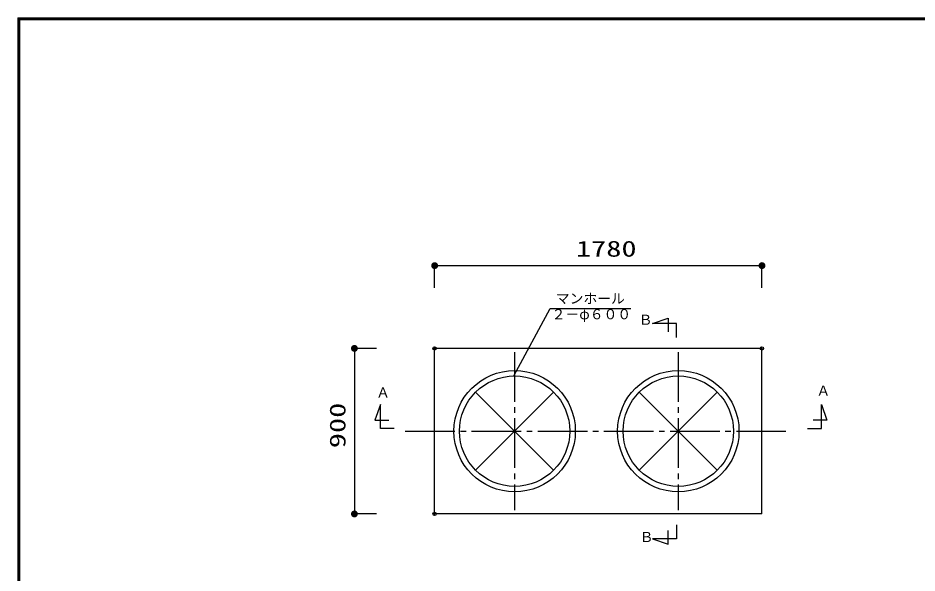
# Model space of a CAD drawing. Units: millimetres, scale not verified. Extents: x -9571 to 7747, y -6704 to 5373.
# Drawn here: x -8439 to -3551, y 2356 to 5373 of the extents above; entities that cross this region are included whole.
import ezdxf
from ezdxf.enums import TextEntityAlignment as Align

# ---------------------------------------------------------------- set-up
doc = ezdxf.new("R2010")
doc.units = ezdxf.units.MM
doc.header["$LTSCALE"] = 30
doc.header["$PDMODE"] = 32
doc.header["$PDSIZE"] = 18
doc.linetypes.add('CHAIN2', pattern=[12, 9, -1, 1, -1])
for name, color, linetype, lineweight in [('0-1_00クル-フ-0躯体', 3, 'Continuous', 25), ('0-2_00クル-フ-1機器', 2, 'Continuous', 25), ('0-6_00クル-フ-6寸法', 7, 'Continuous', 25), ('0-7_Axis_waku', 7, 'Continuous', 25)]:
    doc.layers.add(name, color=color, linetype=linetype, lineweight=lineweight)
doc.styles.add('MS Gothic', font='')
doc.styles.add('ＭＳ ゴシック', font='')
doc.styles.get('MS Gothic').set_extended_font_data('MS Gothic')
doc.styles.get('ＭＳ ゴシック').set_extended_font_data('MS Gothic')

msp = doc.modelspace()

# ---------------------------------------------------------------- linework, layer by layer
at = {"layer": '0-1_00クル-フ-0躯体', "color": 4}
for p, q in [((-5743.66, 3426.62), (-5544.57, 3793.43)), ((-5544.57, 3793.43), (-5106.93, 3793.43))]:
    msp.add_line(p, q, dxfattribs=at)
at = {"layer": '0-1_00クル-フ-0躯体'}
for points in [[(-4858.58, 3636.62), (-4858.58, 3711.62), (-4988.58, 3711.62), (-4903.58, 3741.62), (-4903.58, 3666.62)], [(-6393.66, 3141.62), (-6468.66, 3141.62), (-6468.66, 3271.62), (-6498.66, 3186.62), (-6423.66, 3186.62)], [(-4145.78, 3141.62), (-4070.78, 3141.62), (-4070.78, 3271.62), (-4040.78, 3186.62), (-4115.78, 3186.62)], [(-4858.58, 2616.62), (-4858.58, 2541.62), (-4988.58, 2541.62), (-4903.58, 2511.62), (-4903.58, 2586.62)]]:
    msp.add_lwpolyline(points, dxfattribs=at)
at = {"layer": '0-2_00クル-フ-1機器'}
for p, q in [((-6173.66, 2676.62), (-6173.66, 3576.62)), ((-4393.66, 3576.62), (-6173.66, 3576.62)), ((-4393.66, 2676.62), (-4393.66, 3576.62)), ((-5950.79, 3338.76), (-5526.53, 2914.49)), ((-5950.79, 2914.49), (-5526.53, 3338.76)), ((-5060.79, 3338.76), (-4636.52, 2914.49)), ((-5060.79, 2914.49), (-4636.52, 3338.76)), ((-4393.66, 2676.62), (-6173.66, 2676.62))]:
    msp.add_line(p, q, dxfattribs=at)
at = {"layer": '0-2_00クル-フ-1機器', "linetype": 'CHAIN2'}
for p, q in [((-5738.66, 3556.62), (-5738.66, 2696.62)), ((-4848.65, 3556.62), (-4848.65, 2696.62)), ((-6333.07, 3126.62), (-4251.61, 3126.62))]:
    msp.add_line(p, q, dxfattribs=at)
at = {"layer": '0-2_00クル-フ-1機器'}
for centre, radius in [((-5738.66, 3126.62), 330), ((-5738.66, 3126.62), 300), ((-4848.65, 3126.62), 330), ((-4848.65, 3126.62), 300)]:
    msp.add_circle(centre, radius, dxfattribs=at)
at = {"layer": '0-6_00クル-フ-6寸法', "color": 4}
for p, q in [((-6173.66, 3906.79), (-6173.66, 4026.79)), ((-6173.66, 4026.79), (-4393.66, 4026.79)), ((-4393.66, 3906.79), (-4393.66, 4026.79)), ((-6489.87, 3576.62), (-6609.87, 3576.62)), ((-6609.87, 3576.62), (-6609.87, 2676.62)), ((-6489.87, 2676.62), (-6609.87, 2676.62))]:
    msp.add_line(p, q, dxfattribs=at)
for p in [(-4393.66, 4026.79), (-6173.66, 3576.62), (-4393.66, 3576.62), (-6609.87, 2676.62), (-6173.66, 2676.62)]:
    msp.add_point(p, dxfattribs=at)
at = {"layer": '0-6_00クル-フ-6寸法'}
for points in [[(-6192.05, 4030.45), (-6173.66, 4026.79), (-6192.41, 4026.79)], [(-6192.41, 4026.79), (-6173.66, 4026.79), (-6192.05, 4023.13)], [(-6190.98, 4033.96), (-6173.66, 4026.79), (-6192.05, 4030.45)], [(-6192.05, 4023.13), (-6173.66, 4026.79), (-6190.98, 4019.61)], [(-6189.25, 4037.21), (-6173.66, 4026.79), (-6190.98, 4033.96)], [(-6190.98, 4019.61), (-6173.66, 4026.79), (-6189.25, 4016.37)], [(-6186.92, 4040.05), (-6173.66, 4026.79), (-6189.25, 4037.21)], [(-6189.25, 4016.37), (-6173.66, 4026.79), (-6186.92, 4013.53)], [(-6184.08, 4042.38), (-6173.66, 4026.79), (-6186.92, 4040.05)], [(-6186.92, 4013.53), (-6173.66, 4026.79), (-6184.08, 4011.2)], [(-6180.83, 4044.11), (-6173.66, 4026.79), (-6184.08, 4042.38)], [(-6184.08, 4011.2), (-6173.66, 4026.79), (-6180.83, 4009.47)], [(-6177.32, 4045.18), (-6173.66, 4026.79), (-6180.83, 4044.11)], [(-6180.83, 4009.47), (-6173.66, 4026.79), (-6177.32, 4008.4)], [(-6173.66, 4045.54), (-6173.66, 4026.79), (-6177.32, 4045.18)], [(-6177.32, 4008.4), (-6173.66, 4026.79), (-6173.66, 4008.04)], [(-6170, 4045.18), (-6173.66, 4026.79), (-6173.66, 4045.54)], [(-6166.48, 4044.11), (-6173.66, 4026.79), (-6170, 4045.18)], [(-6163.24, 4042.38), (-6173.66, 4026.79), (-6166.48, 4044.11)], [(-6160.4, 4040.05), (-6173.66, 4026.79), (-6163.24, 4042.38)], [(-6158.07, 4037.21), (-6173.66, 4026.79), (-6160.4, 4040.05)], [(-6156.34, 4033.96), (-6173.66, 4026.79), (-6158.07, 4037.21)], [(-6155.27, 4030.45), (-6173.66, 4026.79), (-6156.34, 4033.96)], [(-6154.91, 4026.79), (-6173.66, 4026.79), (-6155.27, 4030.45)], [(-6173.66, 4008.04), (-6173.66, 4026.79), (-6170, 4008.4)], [(-6170, 4008.4), (-6173.66, 4026.79), (-6166.48, 4009.47)], [(-6166.48, 4009.47), (-6173.66, 4026.79), (-6163.24, 4011.2)], [(-6163.24, 4011.2), (-6173.66, 4026.79), (-6160.4, 4013.53)], [(-6160.4, 4013.53), (-6173.66, 4026.79), (-6158.07, 4016.37)], [(-6158.07, 4016.37), (-6173.66, 4026.79), (-6156.34, 4019.61)], [(-6156.34, 4019.61), (-6173.66, 4026.79), (-6155.27, 4023.13)], [(-6155.27, 4023.13), (-6173.66, 4026.79), (-6154.91, 4026.79)], [(-4412.05, 4030.45), (-4393.66, 4026.79), (-4412.41, 4026.79)], [(-4412.41, 4026.79), (-4393.66, 4026.79), (-4412.05, 4023.13)], [(-4410.98, 4033.96), (-4393.66, 4026.79), (-4412.05, 4030.45)], [(-4412.05, 4023.13), (-4393.66, 4026.79), (-4410.98, 4019.61)], [(-4409.25, 4037.21), (-4393.66, 4026.79), (-4410.98, 4033.96)], [(-4410.98, 4019.61), (-4393.66, 4026.79), (-4409.25, 4016.37)], [(-4406.92, 4040.05), (-4393.66, 4026.79), (-4409.25, 4037.21)], [(-4409.25, 4016.37), (-4393.66, 4026.79), (-4406.92, 4013.53)], [(-4404.08, 4042.38), (-4393.66, 4026.79), (-4406.92, 4040.05)], [(-4406.92, 4013.53), (-4393.66, 4026.79), (-4404.08, 4011.2)], [(-4400.83, 4044.11), (-4393.66, 4026.79), (-4404.08, 4042.38)], [(-4404.08, 4011.2), (-4393.66, 4026.79), (-4400.83, 4009.47)], [(-4397.32, 4045.18), (-4393.66, 4026.79), (-4400.83, 4044.11)], [(-4400.83, 4009.47), (-4393.66, 4026.79), (-4397.32, 4008.4)], [(-4393.66, 4045.54), (-4393.66, 4026.79), (-4397.32, 4045.18)], [(-4397.32, 4008.4), (-4393.66, 4026.79), (-4393.66, 4008.04)], [(-4390, 4045.18), (-4393.66, 4026.79), (-4393.66, 4045.54)], [(-4386.48, 4044.11), (-4393.66, 4026.79), (-4390, 4045.18)], [(-4383.24, 4042.38), (-4393.66, 4026.79), (-4386.48, 4044.11)], [(-4380.4, 4040.05), (-4393.66, 4026.79), (-4383.24, 4042.38)], [(-4378.07, 4037.21), (-4393.66, 4026.79), (-4380.4, 4040.05)], [(-4376.34, 4033.96), (-4393.66, 4026.79), (-4378.07, 4037.21)], [(-4375.27, 4030.45), (-4393.66, 4026.79), (-4376.34, 4033.96)], [(-4374.91, 4026.79), (-4393.66, 4026.79), (-4375.27, 4030.45)], [(-4393.66, 4008.04), (-4393.66, 4026.79), (-4390, 4008.4)], [(-4390, 4008.4), (-4393.66, 4026.79), (-4386.48, 4009.47)], [(-4386.48, 4009.47), (-4393.66, 4026.79), (-4383.24, 4011.2)], [(-4383.24, 4011.2), (-4393.66, 4026.79), (-4380.4, 4013.53)], [(-4380.4, 4013.53), (-4393.66, 4026.79), (-4378.07, 4016.37)], [(-4378.07, 4016.37), (-4393.66, 4026.79), (-4376.34, 4019.61)], [(-4376.34, 4019.61), (-4393.66, 4026.79), (-4375.27, 4023.13)], [(-4375.27, 4023.13), (-4393.66, 4026.79), (-4374.91, 4026.79)], [(-6628.26, 3580.28), (-6609.87, 3576.62), (-6628.62, 3576.62)], [(-6628.62, 3576.62), (-6609.87, 3576.62), (-6628.26, 3572.97)], [(-6627.19, 3583.8), (-6609.87, 3576.62), (-6628.26, 3580.28)], [(-6628.26, 3572.97), (-6609.87, 3576.62), (-6627.19, 3569.45)], [(-6625.46, 3587.04), (-6609.87, 3576.62), (-6627.19, 3583.8)], [(-6627.19, 3569.45), (-6609.87, 3576.62), (-6625.46, 3566.21)], [(-6623.12, 3589.88), (-6609.87, 3576.62), (-6625.46, 3587.04)], [(-6625.46, 3566.21), (-6609.87, 3576.62), (-6623.12, 3563.36)], [(-6620.28, 3592.21), (-6609.87, 3576.62), (-6623.12, 3589.88)], [(-6623.12, 3563.36), (-6609.87, 3576.62), (-6620.28, 3561.03)], [(-6617.04, 3593.95), (-6609.87, 3576.62), (-6620.28, 3592.21)], [(-6620.28, 3561.03), (-6609.87, 3576.62), (-6617.04, 3559.3)], [(-6613.52, 3595.01), (-6609.87, 3576.62), (-6617.04, 3593.95)], [(-6617.04, 3559.3), (-6609.87, 3576.62), (-6613.52, 3558.23)], [(-6609.87, 3595.37), (-6609.87, 3576.62), (-6613.52, 3595.01)], [(-6613.52, 3558.23), (-6609.87, 3576.62), (-6609.87, 3557.87)], [(-6606.21, 3595.01), (-6609.87, 3576.62), (-6609.87, 3595.37)], [(-6602.69, 3593.95), (-6609.87, 3576.62), (-6606.21, 3595.01)], [(-6599.45, 3592.21), (-6609.87, 3576.62), (-6602.69, 3593.95)], [(-6596.61, 3589.88), (-6609.87, 3576.62), (-6599.45, 3592.21)], [(-6594.28, 3587.04), (-6609.87, 3576.62), (-6596.61, 3589.88)], [(-6592.54, 3583.8), (-6609.87, 3576.62), (-6594.28, 3587.04)], [(-6591.48, 3580.28), (-6609.87, 3576.62), (-6592.54, 3583.8)], [(-6591.12, 3576.62), (-6609.87, 3576.62), (-6591.48, 3580.28)], [(-6609.87, 3557.87), (-6609.87, 3576.62), (-6606.21, 3558.23)], [(-6606.21, 3558.23), (-6609.87, 3576.62), (-6602.69, 3559.3)], [(-6602.69, 3559.3), (-6609.87, 3576.62), (-6599.45, 3561.03)], [(-6599.45, 3561.03), (-6609.87, 3576.62), (-6596.61, 3563.36)], [(-6596.61, 3563.36), (-6609.87, 3576.62), (-6594.28, 3566.21)], [(-6594.28, 3566.21), (-6609.87, 3576.62), (-6592.54, 3569.45)], [(-6592.54, 3569.45), (-6609.87, 3576.62), (-6591.48, 3572.97)], [(-6591.48, 3572.97), (-6609.87, 3576.62), (-6591.12, 3576.62)], [(-6623.12, 2689.88), (-6609.87, 2676.62), (-6625.46, 2687.04)], [(-6620.28, 2692.21), (-6609.87, 2676.62), (-6623.12, 2689.88)], [(-6617.04, 2693.95), (-6609.87, 2676.62), (-6620.28, 2692.21)], [(-6613.52, 2695.01), (-6609.87, 2676.62), (-6617.04, 2693.95)], [(-6609.87, 2695.37), (-6609.87, 2676.62), (-6613.52, 2695.01)], [(-6606.21, 2695.01), (-6609.87, 2676.62), (-6609.87, 2695.37)], [(-6602.69, 2693.95), (-6609.87, 2676.62), (-6606.21, 2695.01)], [(-6599.45, 2692.21), (-6609.87, 2676.62), (-6602.69, 2693.95)], [(-6596.61, 2689.88), (-6609.87, 2676.62), (-6599.45, 2692.21)], [(-6594.28, 2687.04), (-6609.87, 2676.62), (-6596.61, 2689.88)], [(-6628.26, 2680.28), (-6609.87, 2676.62), (-6628.62, 2676.62)], [(-6628.62, 2676.62), (-6609.87, 2676.62), (-6628.26, 2672.97)], [(-6627.19, 2683.8), (-6609.87, 2676.62), (-6628.26, 2680.28)], [(-6628.26, 2672.97), (-6609.87, 2676.62), (-6627.19, 2669.45)], [(-6625.46, 2687.04), (-6609.87, 2676.62), (-6627.19, 2683.8)], [(-6627.19, 2669.45), (-6609.87, 2676.62), (-6625.46, 2666.21)], [(-6625.46, 2666.21), (-6609.87, 2676.62), (-6623.12, 2663.36)], [(-6623.12, 2663.36), (-6609.87, 2676.62), (-6620.28, 2661.03)], [(-6620.28, 2661.03), (-6609.87, 2676.62), (-6617.04, 2659.3)], [(-6617.04, 2659.3), (-6609.87, 2676.62), (-6613.52, 2658.23)], [(-6613.52, 2658.23), (-6609.87, 2676.62), (-6609.87, 2657.87)], [(-6592.54, 2683.8), (-6609.87, 2676.62), (-6594.28, 2687.04)], [(-6591.48, 2680.28), (-6609.87, 2676.62), (-6592.54, 2683.8)], [(-6591.12, 2676.62), (-6609.87, 2676.62), (-6591.48, 2680.28)], [(-6609.87, 2657.87), (-6609.87, 2676.62), (-6606.21, 2658.23)], [(-6606.21, 2658.23), (-6609.87, 2676.62), (-6602.69, 2659.3)], [(-6602.69, 2659.3), (-6609.87, 2676.62), (-6599.45, 2661.03)], [(-6599.45, 2661.03), (-6609.87, 2676.62), (-6596.61, 2663.36)], [(-6596.61, 2663.36), (-6609.87, 2676.62), (-6594.28, 2666.21)], [(-6594.28, 2666.21), (-6609.87, 2676.62), (-6592.54, 2669.45)], [(-6592.54, 2669.45), (-6609.87, 2676.62), (-6591.48, 2672.97)], [(-6591.48, 2672.97), (-6609.87, 2676.62), (-6591.12, 2676.62)]]:
    msp.add_solid(points, dxfattribs=at)
at = {"layer": '0-7_Axis_waku'}
for p, q in [((-8439.46, 5372.95), (7747.34, 5372.95)), ((-8439.46, 5372.95), (-8439.46, -6211.85)), ((-8438.86, 5372.35), (7746.74, 5372.35)), ((-8438.86, 5372.35), (-8438.86, -6211.25)), ((-8438.26, 5371.75), (7746.14, 5371.75)), ((-8438.26, 5371.75), (-8438.26, -6210.65)), ((-8437.66, 5371.15), (7745.54, 5371.15)), ((-8437.66, 5371.15), (-8437.66, -6210.05)), ((-8437.06, 5370.55), (7744.94, 5370.55)), ((-8437.06, 5370.55), (-8437.06, -6209.45)), ((-8436.46, 5369.95), (7744.34, 5369.95)), ((-8436.46, 5369.95), (-8436.46, -6208.85)), ((-8435.86, 5369.35), (7743.74, 5369.35)), ((-8435.86, 5369.35), (-8435.86, -6208.25)), ((-8435.26, 5368.75), (7743.14, 5368.75)), ((-8435.26, 5368.75), (-8435.26, -6207.65)), ((-8434.66, 5368.15), (7742.54, 5368.15)), ((-8434.66, 5368.15), (-8434.66, -6207.05)), ((-8434.06, 5367.55), (7741.94, 5367.55)), ((-8434.06, 5367.55), (-8434.06, -6206.45)), ((-8433.46, 5366.95), (7741.34, 5366.95)), ((-8433.46, 5366.95), (-8433.46, -6205.85)), ((-8432.86, 5366.35), (7740.74, 5366.35)), ((-8432.86, 5366.35), (-8432.86, -6205.25)), ((-8432.26, 5365.75), (7740.14, 5365.75)), ((-8432.26, 5365.75), (-8432.26, -6204.65)), ((-8431.66, 5365.15), (7739.54, 5365.15)), ((-8431.66, 5365.15), (-8431.66, -6204.05)), ((-8431.06, 5364.55), (7738.94, 5364.55)), ((-8431.06, 5364.55), (-8431.06, -6203.45))]:
    msp.add_line(p, q, dxfattribs=at)

# ---------------------------------------------------------------- texts
at = {"layer": '0-1_00クル-フ-0躯体', "color": 4, "style": 'MS Gothic'}
for s, p in [('マンホール', (-5514.7, 3804.01)), ('２－φ６００', (-5537.22, 3718.63)), ('Ｂ', (-5064, 3688.38)), ('Ａ', (-4097.47, 3302.85)), ('Ａ', (-6491.74, 3292.89)), ('Ｂ', (-5058.83, 2507.42))]:
    msp.add_text(s, height=54.99, dxfattribs=at).set_placement(p, align=Align.BOTTOM_LEFT)
at = {"layer": '0-6_00クル-フ-6寸法', "color": 3, "style": 'ＭＳ ゴシック', "width": 1.4}
msp.add_text('1780', height=86.59, dxfattribs=at).set_placement((-5405.37, 4049.29), align=Align.BOTTOM_LEFT)
msp.add_text('900', height=86.59, rotation=90, dxfattribs=at).set_placement((-6632.37, 3034.05), align=Align.BOTTOM_LEFT)

doc.saveas('drawing.dxf')
